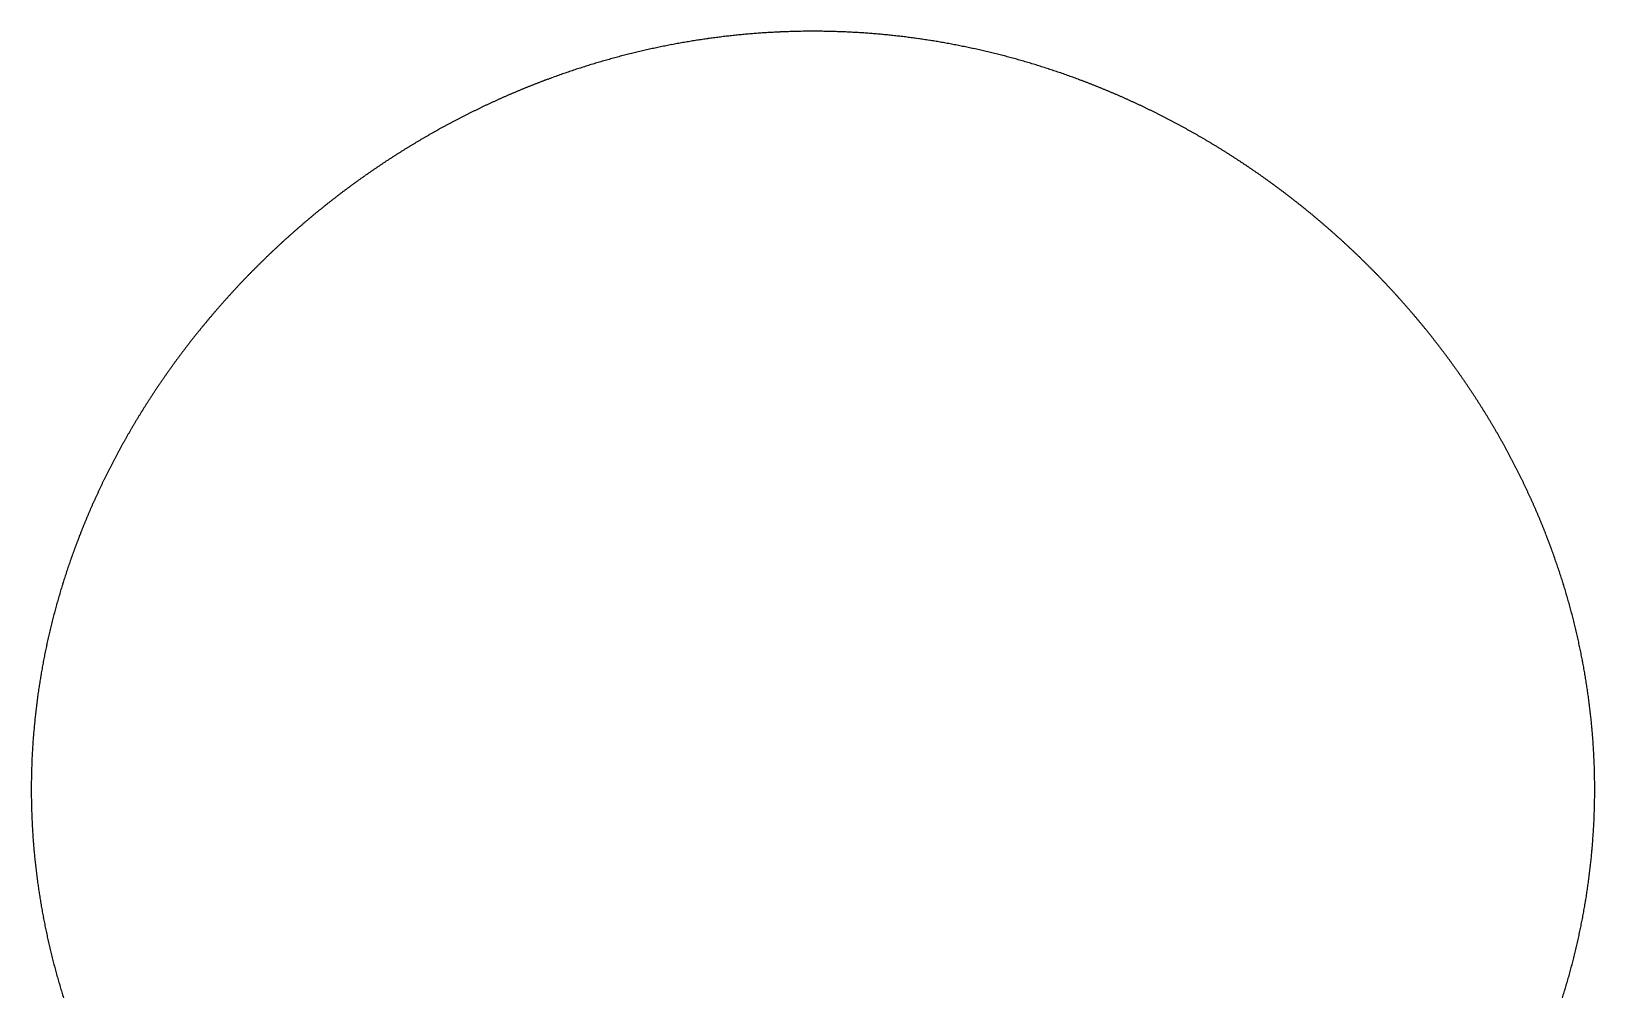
# Model space of a CAD drawing. Header units: millimetres. Extents: x 0 to 3748, y 0 to 1700.
# Drawn here: x 349 to 901, y 344 to 685 of the extents above; entities that cross this region are included whole.
import ezdxf

# ---------------------------------------------------------------- set-up
doc = ezdxf.new("R2010")
doc.units = ezdxf.units.MM

msp = doc.modelspace()

# ---------------------------------------------------------------- linework, layer by layer
for centre, radius, start, end in [((625.05, 418.68), 266.33, 95.4961, 95.708), ((625.02, 419.01), 266, 95.2841, 95.496), ((624.99, 419.35), 265.66, 95.0719, 95.284), ((624.95, 419.71), 265.3, 94.8597, 95.0718), ((624.92, 420.08), 264.92, 94.6473, 94.8596), ((624.89, 420.47), 264.54, 94.4348, 94.6472), ((624.86, 420.87), 264.13, 94.2221, 94.4347), ((624.83, 421.29), 263.72, 94.0093, 94.222), ((624.8, 421.72), 263.28, 93.7963, 94.0091), ((624.77, 422.16), 262.84, 93.5831, 93.7961), ((624.74, 422.62), 262.38, 93.3698, 93.583), ((624.71, 423.1), 261.9, 93.1562, 93.3696), ((624.68, 423.58), 261.41, 92.9424, 93.1561), ((624.66, 424.09), 260.91, 92.7285, 92.9423), ((624.63, 424.6), 260.39, 92.5143, 92.7283), ((624.55, 426.41), 258.59, 92.2997, 92.515), ((625.03, 414.95), 270.06, 92.0963, 92.3022), ((624.97, 416.43), 268.57, 91.8892, 92.0959), ((624.92, 417.76), 267.24, 91.6813, 91.8888), ((624.89, 418.96), 266.05, 91.4727, 91.6809), ((624.86, 420.01), 265, 91.2635, 91.4724), ((624.84, 420.92), 264.09, 91.0538, 91.2633), ((624.82, 421.69), 263.32, 90.8437, 91.0536), ((624.81, 422.32), 262.68, 90.6332, 90.8436), ((624.81, 422.81), 262.19, 90.4225, 90.6331), ((624.8, 423.17), 261.83, 90.2116, 90.4224), ((624.8, 423.39), 261.61, 90.0005, 90.2115), ((624.8, 423.47), 261.53, 89.7895, 90.0005), ((624.8, 423.42), 261.58, 89.5784, 89.7895), ((624.8, 423.24), 261.77, 89.3675, 89.5785), ((624.8, 422.91), 262.09, 89.1569, 89.3676), ((624.79, 422.45), 262.55, 88.9465, 89.157), ((624.78, 421.85), 263.15, 88.7365, 88.9467), ((624.77, 421.12), 263.88, 88.527, 88.7367), ((624.75, 420.24), 264.76, 88.318, 88.5272), ((624.72, 419.23), 265.77, 88.1096, 88.3182), ((624.68, 418.07), 266.93, 87.9019, 88.1099), ((624.63, 416.77), 268.23, 87.695, 87.9022), ((624.53, 414.28), 270.73, 87.4892, 87.6949), ((625.02, 425.5), 259.49, 87.2734, 87.4882), ((625, 424.96), 260.04, 87.059, 87.2736), ((624.97, 424.42), 260.57, 86.8448, 87.0591), ((624.94, 423.9), 261.09, 86.6309, 86.845), ((624.91, 423.4), 261.6, 86.4172, 86.631), ((624.88, 422.91), 262.09, 86.2037, 86.4173), ((624.85, 422.43), 262.57, 85.9903, 86.2038), ((624.82, 421.97), 263.03, 85.7772, 85.9905), ((624.79, 421.52), 263.48, 85.5642, 85.7773), ((624.75, 421.09), 263.92, 85.3514, 85.5643), ((624.72, 420.67), 264.34, 85.1388, 85.3515), ((624.69, 420.26), 264.74, 84.9263, 85.1389), ((624.65, 419.87), 265.14, 84.7139, 84.9264), ((624.62, 419.5), 265.51, 84.5017, 84.714), ((624.58, 419.13), 265.88, 84.2895, 84.5018), ((625.35, 415.84), 269.18, 102.7084, 102.9225), ((625.38, 415.71), 269.32, 102.4945, 102.7084), ((625.4, 415.58), 269.45, 102.2809, 102.4946), ((625.43, 415.47), 269.56, 102.0674, 102.2809), ((625.45, 415.38), 269.66, 101.8541, 102.0674), ((625.47, 415.29), 269.75, 101.6409, 101.8541), ((625.48, 415.22), 269.82, 101.428, 101.641), ((625.49, 415.16), 269.88, 101.2152, 101.428), ((625.5, 415.11), 269.93, 101.0025, 101.2152), ((625.51, 415.08), 269.97, 100.79, 101.0025), ((625.51, 415.05), 269.99, 100.5776, 100.79), ((625.52, 415.05), 270, 100.3653, 100.5776), ((625.51, 415.05), 269.99, 100.1531, 100.3653), ((625.51, 415.07), 269.97, 99.9411, 100.1531), ((625.51, 415.1), 269.94, 99.7291, 99.9411), ((625.5, 415.15), 269.89, 99.5172, 99.7291), ((625.49, 415.21), 269.83, 99.3054, 99.5172), ((625.48, 415.28), 269.76, 99.0937, 99.3054), ((625.46, 415.37), 269.67, 98.882, 99.0937), ((625.45, 415.47), 269.57, 98.6704, 98.882), ((625.43, 415.58), 269.45, 98.4588, 98.6704), ((625.41, 415.71), 269.32, 98.2473, 98.4588), ((625.39, 415.85), 269.18, 98.0358, 98.2473), ((625.37, 416.01), 269.02, 97.8243, 98.0357), ((625.34, 416.18), 268.85, 97.6128, 97.8242), ((625.32, 416.37), 268.66, 97.4013, 97.6127), ((625.29, 416.57), 268.46, 97.1898, 97.4012), ((625.26, 416.78), 268.24, 96.9782, 97.1897), ((625.23, 417.01), 268.02, 96.7667, 96.9782), ((625.21, 417.25), 267.77, 96.5551, 96.7666), ((625.18, 417.51), 267.51, 96.3434, 96.555), ((625.15, 417.78), 267.24, 96.1317, 96.3434), ((625.11, 418.06), 266.95, 95.9199, 96.1316), ((625.08, 418.36), 266.65, 95.7081, 95.9199), ((624.55, 418.79), 266.23, 84.0775, 84.2896), ((624.51, 418.45), 266.56, 83.8656, 84.0776), ((624.48, 418.14), 266.88, 83.6537, 83.8657), ((624.45, 417.83), 267.19, 83.442, 83.6538), ((624.41, 417.54), 267.48, 83.2303, 83.4421), ((624.38, 417.27), 267.75, 83.0186, 83.2304), ((624.35, 417.01), 268.02, 82.8071, 83.0187), ((624.32, 416.76), 268.27, 82.5955, 82.8071), ((624.29, 416.53), 268.5, 82.384, 82.5956), ((624.26, 416.31), 268.72, 82.1725, 82.3841), ((624.23, 416.11), 268.92, 81.961, 82.1726), ((624.21, 415.92), 269.12, 81.7495, 81.9611), ((624.18, 415.74), 269.29, 81.5381, 81.7496), ((624.16, 415.58), 269.46, 81.3266, 81.5381), ((624.14, 415.43), 269.6, 81.115, 81.3266), ((624.11, 415.3), 269.74, 80.9035, 81.1151), ((624.1, 415.18), 269.86, 80.6919, 80.9035), ((624.08, 415.08), 269.97, 80.4802, 80.6919), ((624.06, 414.99), 270.06, 80.2685, 80.4803), ((624.05, 414.91), 270.14, 80.0567, 80.2685), ((624.04, 414.84), 270.2, 79.8449, 80.0568), ((624.03, 414.79), 270.25, 79.6329, 79.8449), ((624.02, 414.76), 270.29, 79.4209, 79.633), ((624.02, 414.73), 270.31, 79.2088, 79.4209), ((624.02, 414.72), 270.32, 78.9965, 79.2088), ((624.02, 414.73), 270.32, 78.7841, 78.9965), ((624.02, 414.74), 270.3, 78.5716, 78.7841), ((624.03, 414.77), 270.27, 78.359, 78.5716), ((624.04, 414.82), 270.23, 78.1462, 78.359), ((624.05, 414.87), 270.17, 77.9333, 78.1462), ((624.06, 414.94), 270.1, 77.7202, 77.9333), ((624.08, 415.02), 270.02, 77.5069, 77.7201), ((624.1, 415.11), 269.93, 77.2934, 77.5069), ((624.12, 415.22), 269.82, 77.0798, 77.2934), ((626.4, 412.51), 272.67, 107.2269, 107.4399), ((626.25, 412.97), 272.19, 107.0135, 107.2268), ((626.11, 413.44), 271.7, 106.7997, 107.0134), ((625.96, 413.93), 271.19, 106.5856, 106.7996), ((625.82, 414.42), 270.68, 106.3712, 106.5855), ((625.67, 414.92), 270.15, 106.1564, 106.371), ((625.52, 415.44), 269.62, 105.9412, 106.1562), ((625.37, 415.96), 269.07, 105.7257, 105.9411), ((625.22, 416.49), 268.52, 105.5097, 105.7255), ((625.06, 417.04), 267.95, 105.2934, 105.5096), ((624.81, 417.95), 267, 105.0765, 105.2933), ((624.85, 417.82), 267.14, 104.8598, 105.0765), ((624.91, 417.57), 267.4, 104.6435, 104.8599), ((624.98, 417.34), 267.64, 104.4275, 104.6436), ((625.04, 417.11), 267.88, 104.2117, 104.4276), ((625.09, 416.89), 268.1, 103.9963, 104.2118), ((625.14, 416.69), 268.31, 103.781, 103.9963), ((625.19, 416.5), 268.51, 103.566, 103.7811), ((625.23, 416.31), 268.7, 103.3513, 103.5661), ((625.27, 416.14), 268.87, 103.1368, 103.3513), ((625.31, 415.99), 269.03, 102.9225, 103.1368), ((624.15, 415.34), 269.7, 76.8659, 77.0798), ((624.18, 415.47), 269.56, 76.6519, 76.8659), ((624.21, 415.61), 269.42, 76.4376, 76.6519), ((624.25, 415.76), 269.26, 76.2232, 76.4376), ((624.29, 415.93), 269.09, 76.0085, 76.2231), ((624.34, 416.11), 268.91, 75.7935, 76.0084), ((624.38, 416.3), 268.71, 75.5783, 75.7935), ((624.43, 416.5), 268.5, 75.3629, 75.5783), ((624.49, 416.71), 268.29, 75.1472, 75.3628), ((624.55, 416.93), 268.06, 74.9312, 75.1471), ((624.61, 417.16), 267.81, 74.7149, 74.9311), ((624.68, 417.41), 267.56, 74.4984, 74.7148), ((624.75, 417.66), 267.3, 74.2815, 74.4983), ((624.69, 417.44), 267.52, 74.0649, 74.2816), ((624.44, 416.57), 268.43, 73.8492, 74.0652), ((624.28, 416.02), 269, 73.6337, 73.8493), ((624.12, 415.49), 269.56, 73.4187, 73.6339), ((623.97, 414.97), 270.1, 73.204, 73.4188), ((623.82, 414.45), 270.64, 72.9896, 73.2041), ((623.66, 413.95), 271.16, 72.7756, 72.9898), ((623.51, 413.46), 271.68, 72.562, 72.7758), ((628.51, 406.39), 279.15, 110.8124, 111.0211), ((628.41, 406.66), 278.86, 110.6034, 110.8123), ((628.3, 406.94), 278.57, 110.3941, 110.6033), ((628.19, 407.23), 278.25, 110.1847, 110.3941), ((628.08, 407.53), 277.93, 109.9751, 110.1846), ((627.97, 407.85), 277.6, 109.7652, 109.975), ((627.85, 408.17), 277.25, 109.5552, 109.7652), ((627.73, 408.51), 276.89, 109.3448, 109.5551), ((627.61, 408.86), 276.52, 109.1343, 109.3448), ((627.48, 409.22), 276.14, 108.9235, 109.1342), ((627.35, 409.59), 275.75, 108.7124, 108.9234), ((627.22, 409.98), 275.34, 108.5011, 108.7123), ((627.09, 410.37), 274.92, 108.2894, 108.501), ((626.96, 410.78), 274.5, 108.0775, 108.2893), ((626.82, 411.19), 274.06, 107.8654, 108.0774), ((626.68, 411.62), 273.61, 107.6529, 107.8652), ((626.54, 412.06), 273.15, 107.4401, 107.6527), ((623.36, 412.98), 272.18, 72.3487, 72.5621), ((623.21, 412.51), 272.68, 72.1357, 72.3488), ((623.06, 412.04), 273.16, 71.9231, 72.1358), ((622.92, 411.59), 273.63, 71.7107, 71.9232), ((622.77, 411.16), 274.1, 71.4987, 71.7108), ((622.63, 410.73), 274.55, 71.287, 71.4988), ((622.49, 410.31), 274.99, 71.0755, 71.2871), ((622.35, 409.91), 275.42, 70.8644, 71.0756), ((622.21, 409.51), 275.83, 70.6535, 70.8645), ((622.08, 409.13), 276.24, 70.4428, 70.6536), ((621.95, 408.76), 276.63, 70.2325, 70.4429), ((621.82, 408.4), 277.02, 70.0224, 70.2326), ((621.69, 408.05), 277.39, 69.8125, 70.0225), ((621.57, 407.71), 277.75, 69.6029, 69.8126), ((621.45, 407.38), 278.09, 69.3934, 69.6029), ((621.33, 407.07), 278.43, 69.1843, 69.3935), ((621.22, 406.77), 278.75, 68.9753, 69.1843), ((629.53, 403.9), 281.84, 113.7224, 113.9294), ((629.48, 404), 281.73, 113.5153, 113.7224), ((629.43, 404.11), 281.61, 113.3081, 113.5153), ((629.38, 404.24), 281.47, 113.1009, 113.3081), ((629.32, 404.37), 281.32, 112.8935, 113.1008), ((629.26, 404.52), 281.16, 112.686, 112.8934), ((629.19, 404.68), 280.99, 112.4784, 112.686), ((629.12, 404.85), 280.81, 112.2707, 112.4783), ((629.05, 405.04), 280.61, 112.0628, 112.2706), ((628.97, 405.23), 280.4, 111.8548, 112.0627), ((628.88, 405.44), 280.17, 111.6466, 111.8547), ((628.8, 405.66), 279.93, 111.4383, 111.6466), ((628.7, 405.89), 279.69, 111.2299, 111.4383), ((628.61, 406.13), 279.42, 111.0212, 111.2298), ((621.1, 406.48), 279.06, 68.7665, 68.9754), ((621, 406.2), 279.36, 68.5579, 68.7666), ((620.89, 405.93), 279.65, 68.3495, 68.558), ((620.79, 405.68), 279.92, 68.1413, 68.3496), ((620.69, 405.43), 280.19, 67.9333, 68.1414), ((620.6, 405.2), 280.43, 67.7254, 67.9333), ((620.51, 404.98), 280.67, 67.5177, 67.7254), ((620.43, 404.78), 280.9, 67.3101, 67.5177), ((620.34, 404.58), 281.11, 67.1026, 67.3101), ((620.27, 404.4), 281.3, 66.8953, 67.1027), ((620.2, 404.23), 281.49, 66.6881, 66.8954), ((620.13, 404.07), 281.66, 66.4811, 66.6882), ((620.06, 403.92), 281.82, 66.2741, 66.4811), ((620, 403.79), 281.97, 66.0673, 66.2742), ((629.61, 403.7), 282.05, 116.4104, 116.6171), ((629.64, 403.65), 282.11, 116.2037, 116.4104), ((629.66, 403.6), 282.16, 115.997, 116.2037), ((629.68, 403.57), 282.2, 115.7904, 115.997), ((629.69, 403.55), 282.22, 115.5837, 115.7904), ((629.69, 403.54), 282.23, 115.377, 115.5837), ((629.69, 403.55), 282.23, 115.1703, 115.377), ((629.68, 403.56), 282.21, 114.9636, 115.1703), ((629.67, 403.59), 282.18, 114.7569, 114.9636), ((629.65, 403.63), 282.14, 114.5501, 114.7569), ((629.63, 403.68), 282.08, 114.3433, 114.5501), ((629.6, 403.74), 282.01, 114.1364, 114.3432), ((629.57, 403.82), 281.93, 113.9294, 114.1364), ((619.95, 403.67), 282.1, 65.8605, 66.0673), ((619.9, 403.56), 282.22, 65.6538, 65.8605), ((619.86, 403.46), 282.33, 65.4472, 65.6538), ((619.82, 403.37), 282.43, 65.2407, 65.4472), ((619.78, 403.3), 282.51, 65.0342, 65.2407), ((619.76, 403.24), 282.57, 64.8278, 65.0342), ((619.73, 403.19), 282.63, 64.6214, 64.8278), ((619.71, 403.15), 282.67, 64.415, 64.6214), ((619.7, 403.12), 282.7, 64.2087, 64.415), ((619.7, 403.11), 282.71, 64.0024, 64.2087), ((619.7, 403.11), 282.72, 63.7961, 64.0024), ((619.7, 403.12), 282.7, 63.5899, 63.7961), ((619.71, 403.14), 282.68, 63.3836, 63.5899), ((628.8, 405.23), 280.32, 118.6874, 118.8951), ((628.98, 404.9), 280.71, 118.48, 118.6875), ((629.08, 404.73), 280.9, 118.2727, 118.4801), ((629.16, 404.57), 281.08, 118.0655, 118.2728), ((629.24, 404.42), 281.25, 117.8584, 118.0656), ((629.31, 404.28), 281.4, 117.6514, 117.8584), ((629.38, 404.16), 281.54, 117.4444, 117.6514), ((629.44, 404.04), 281.67, 117.2375, 117.4444), ((629.49, 403.94), 281.79, 117.0307, 117.2375), ((629.54, 403.85), 281.89, 116.8239, 117.0307), ((629.58, 403.77), 281.98, 116.6171, 116.8239), ((619.73, 403.18), 282.64, 63.1773, 63.3836), ((619.75, 403.22), 282.59, 62.971, 63.1773), ((619.78, 403.28), 282.52, 62.7646, 62.971), ((619.82, 403.35), 282.45, 62.5583, 62.7646), ((619.86, 403.43), 282.35, 62.3519, 62.5583), ((619.91, 403.52), 282.25, 62.1454, 62.3518), ((619.96, 403.63), 282.13, 61.9389, 62.1454), ((620.02, 403.74), 282, 61.7323, 61.9388), ((620.09, 403.87), 281.85, 61.5256, 61.7322), ((620.17, 404.01), 281.7, 61.3189, 61.5256), ((620.25, 404.16), 281.53, 61.112, 61.3188), ((631.66, 400.27), 286.05, 120.9496, 121.1525), ((631.42, 400.68), 285.57, 120.7461, 120.9495), ((631.17, 401.1), 285.09, 120.5422, 120.746), ((630.91, 401.53), 284.59, 120.3379, 120.5421), ((630.65, 401.97), 284.07, 120.1332, 120.3378), ((630.38, 402.43), 283.54, 119.928, 120.1331), ((630.11, 402.9), 282.99, 119.7224, 119.9279), ((629.83, 403.39), 282.44, 119.5163, 119.7223), ((629.55, 403.89), 281.86, 119.3097, 119.5162), ((629.26, 404.4), 281.28, 119.1027, 119.3096), ((628.97, 404.92), 280.68, 118.8951, 119.1025), ((620.34, 404.32), 281.34, 60.9051, 61.112), ((620.43, 404.5), 281.14, 60.698, 60.905), ((619.91, 403.56), 282.21, 60.492, 60.6982), ((619.03, 402), 284.01, 60.2877, 60.4926), ((618.82, 401.63), 284.43, 60.0834, 60.2878), ((618.62, 401.28), 284.84, 59.8794, 60.0835), ((618.42, 400.93), 285.24, 59.6757, 59.8795), ((618.23, 400.61), 285.61, 59.4723, 59.6758), ((618.05, 400.29), 285.98, 59.2693, 59.4724), ((617.87, 400), 286.32, 59.0666, 59.2694), ((617.7, 399.71), 286.66, 58.8642, 59.0667), ((633.87, 396.76), 290.2, 123.1629, 123.362), ((633.71, 397.01), 289.9, 122.9634, 123.1628), ((633.54, 397.27), 289.59, 122.7635, 122.9633), ((633.36, 397.54), 289.26, 122.5634, 122.7635), ((633.17, 397.84), 288.92, 122.3629, 122.5633), ((632.98, 398.14), 288.55, 122.1621, 122.3628), ((632.78, 398.46), 288.18, 121.9609, 122.162), ((632.57, 398.8), 287.78, 121.7594, 121.9609), ((632.35, 399.14), 287.37, 121.5575, 121.7593), ((632.13, 399.51), 286.94, 121.3553, 121.5574), ((631.9, 399.88), 286.5, 121.1526, 121.3552), ((617.53, 399.44), 286.97, 58.662, 58.8642), ((617.38, 399.19), 287.27, 58.4602, 58.6621), ((617.23, 398.94), 287.55, 58.2586, 58.4602), ((617.09, 398.72), 287.82, 58.0572, 58.2586), ((616.96, 398.5), 288.07, 57.8562, 58.0573), ((616.83, 398.31), 288.31, 57.6553, 57.8562), ((616.72, 398.12), 288.52, 57.4547, 57.6554), ((616.61, 397.95), 288.72, 57.2543, 57.4547), ((616.51, 397.8), 288.9, 57.0541, 57.2544), ((616.42, 397.66), 289.07, 56.8542, 57.0542), ((616.34, 397.54), 289.22, 56.6544, 56.8542), ((634.91, 395.22), 292.05, 124.9462, 125.1431), ((634.83, 395.33), 291.92, 124.749, 124.9462), ((634.75, 395.46), 291.77, 124.5516, 124.749), ((634.65, 395.6), 291.6, 124.354, 124.5516), ((634.54, 395.75), 291.41, 124.1562, 124.354), ((634.43, 395.92), 291.2, 123.958, 124.1561), ((634.3, 396.11), 290.98, 123.7597, 123.958), ((634.16, 396.31), 290.73, 123.561, 123.7596), ((634.02, 396.53), 290.47, 123.3621, 123.561), ((616.27, 397.43), 289.35, 56.4548, 56.6544), ((616.21, 397.33), 289.46, 56.2553, 56.4548), ((616.16, 397.26), 289.56, 56.0561, 56.2554), ((616.11, 397.19), 289.63, 55.857, 56.0561), ((616.08, 397.14), 289.69, 55.658, 55.857), ((616.06, 397.11), 289.73, 55.4591, 55.658), ((616.04, 397.09), 289.75, 55.2604, 55.4591), ((616.04, 397.09), 289.76, 55.0618, 55.2604), ((616.05, 397.1), 289.75, 54.8633, 55.0618), ((635.07, 394.99), 292.34, 126.908, 127.1034), ((635.11, 394.94), 292.4, 126.7125, 126.908), ((635.13, 394.91), 292.44, 126.5168, 126.7125), ((635.14, 394.89), 292.46, 126.3211, 126.5168), ((635.14, 394.89), 292.46, 126.1252, 126.3211), ((635.13, 394.91), 292.44, 125.9291, 126.1251), ((635.11, 394.94), 292.4, 125.7329, 125.9291), ((635.08, 394.99), 292.34, 125.5365, 125.7329), ((635.03, 395.05), 292.27, 125.3399, 125.5365), ((634.97, 395.13), 292.17, 125.1432, 125.3399), ((616.07, 397.13), 289.71, 54.6649, 54.8633), ((616.1, 397.17), 289.66, 54.4666, 54.6649), ((616.14, 397.22), 289.59, 54.2683, 54.4666), ((616.19, 397.3), 289.5, 54.0701, 54.2683), ((616.25, 397.38), 289.4, 53.872, 54.0701), ((616.33, 397.48), 289.27, 53.6739, 53.872), ((616.41, 397.6), 289.12, 53.4758, 53.6739), ((616.51, 397.73), 288.96, 53.2778, 53.4758), ((616.62, 397.88), 288.78, 53.0798, 53.2777), ((616.75, 398.05), 288.56, 52.8817, 53.0797), ((634.19, 396.12), 290.9, 128.664, 128.859), ((634.34, 395.93), 291.14, 128.4691, 128.6641), ((634.47, 395.76), 291.36, 128.2741, 128.4691), ((634.6, 395.6), 291.56, 128.0792, 128.2742), ((634.71, 395.46), 291.74, 127.8841, 128.0792), ((634.81, 395.33), 291.9, 127.6891, 127.8842), ((634.89, 395.22), 292.04, 127.4939, 127.6891), ((634.96, 395.13), 292.16, 127.2987, 127.4939), ((635.03, 395.05), 292.26, 127.1034, 127.2987), ((616.56, 397.8), 288.88, 52.6841, 52.8817), ((616.37, 397.55), 289.19, 52.4869, 52.6841), ((616.19, 397.31), 289.49, 52.29, 52.487), ((616.02, 397.09), 289.77, 52.0935, 52.2901), ((615.86, 396.89), 290.03, 51.8974, 52.0936), ((615.71, 396.7), 290.27, 51.7015, 51.8974), ((615.57, 396.52), 290.49, 51.506, 51.7016), ((615.45, 396.36), 290.7, 51.3107, 51.506), ((615.33, 396.22), 290.88, 51.1158, 51.3108), ((632.2, 398.5), 287.8, 130.419, 130.6144), ((632.48, 398.18), 288.23, 130.2238, 130.4191), ((632.74, 397.87), 288.64, 130.0287, 130.2239), ((632.99, 397.57), 289.02, 129.8336, 130.0288), ((633.22, 397.29), 289.39, 129.6386, 129.8337), ((633.44, 397.03), 289.73, 129.4436, 129.6387), ((633.65, 396.78), 290.06, 129.2487, 129.4437), ((633.84, 396.54), 290.36, 129.0538, 129.2488), ((634.02, 396.32), 290.64, 128.8589, 129.0539), ((615.23, 396.1), 291.04, 50.9211, 51.1158), ((615.14, 395.98), 291.18, 50.7267, 50.9211), ((615.06, 395.89), 291.3, 50.5325, 50.7267), ((615, 395.81), 291.41, 50.3386, 50.5325), ((614.95, 395.75), 291.49, 50.1449, 50.3386), ((614.91, 395.7), 291.55, 49.9515, 50.1449), ((614.88, 395.67), 291.59, 49.7582, 49.9515), ((614.87, 395.66), 291.6, 49.5652, 49.7582), ((614.87, 395.66), 291.6, 49.3723, 49.5652), ((635.78, 394.47), 293.19, 131.9683, 132.1582), ((636.93, 393.19), 294.91, 131.7796, 131.9687), ((638.22, 391.75), 296.84, 131.5919, 131.78), ((631.36, 399.48), 286.51, 131.3969, 131.5921), ((630.94, 399.95), 285.88, 131.2007, 131.3966), ((631.28, 399.57), 286.4, 131.0051, 131.2009), ((631.6, 399.2), 286.88, 130.8096, 131.0052), ((631.91, 398.84), 287.35, 130.6143, 130.8098), ((614.89, 395.68), 291.57, 49.1797, 49.3723), ((614.92, 395.72), 291.53, 48.9872, 49.1796), ((614.97, 395.77), 291.46, 48.7948, 48.9871), ((615.03, 395.84), 291.37, 48.6026, 48.7948), ((615.1, 395.92), 291.25, 48.4105, 48.6026), ((615.19, 396.03), 291.12, 48.2186, 48.4105), ((615.3, 396.14), 290.96, 48.0267, 48.2185), ((615.42, 396.28), 290.78, 47.835, 48.0267), ((631.2, 399.44), 286.43, 133.5019, 133.6952), ((631.32, 399.31), 286.61, 133.3087, 133.5019), ((631.57, 399.04), 286.98, 133.1158, 133.3088), ((631.95, 398.64), 287.53, 132.9232, 133.1159), ((632.46, 398.09), 288.28, 132.731, 132.9234), ((633.09, 397.41), 289.21, 132.5393, 132.7312), ((633.86, 396.58), 290.34, 132.3483, 132.5396), ((634.75, 395.6), 291.67, 132.1579, 132.3486), ((615.56, 396.43), 290.57, 47.6434, 47.835), ((615.71, 396.6), 290.35, 47.4518, 47.6433), ((615.88, 396.78), 290.1, 47.2603, 47.4517), ((616.06, 396.98), 289.82, 47.0688, 47.2602), ((616.26, 397.2), 289.53, 46.8774, 47.0688), ((616.48, 397.43), 289.21, 46.686, 46.8773), ((616.32, 397.26), 289.44, 46.4952, 46.6862), ((614.87, 395.73), 291.56, 46.3061, 46.4958), ((636.1, 394.51), 293.38, 135.2352, 135.4251), ((635, 395.6), 291.84, 135.0442, 135.2348), ((634.05, 396.55), 290.49, 134.8525, 135.0439), ((633.23, 397.36), 289.34, 134.6604, 134.8523), ((632.56, 398.04), 288.38, 134.4678, 134.6602), ((632.02, 398.59), 287.61, 134.275, 134.4677), ((631.62, 399.01), 287.03, 134.0818, 134.2748), ((631.34, 399.29), 286.65, 133.8885, 134.0817), ((631.21, 399.43), 286.45, 133.6952, 133.8885), ((615.27, 396.15), 290.97, 46.1158, 46.306), ((615.63, 396.52), 290.46, 45.9251, 46.1157), ((615.93, 396.84), 290.02, 45.7339, 45.925), ((616.19, 397.1), 289.65, 45.5424, 45.7339), ((616.4, 397.32), 289.35, 45.3505, 45.5423), ((616.56, 397.48), 289.12, 45.1583, 45.3505), ((616.67, 397.59), 288.96, 44.9658, 45.1583), ((616.74, 397.66), 288.87, 44.7731, 44.9658), ((616.75, 397.67), 288.85, 44.5802, 44.7731), ((632.5, 398), 288.37, 136.5825, 136.7775), ((632.46, 398.04), 288.31, 136.3877, 136.5825), ((632.39, 398.1), 288.22, 136.193, 136.3876), ((632.31, 398.18), 288.11, 135.9984, 136.193), ((632.22, 398.27), 287.98, 135.804, 135.9984), ((636.32, 394.29), 293.7, 135.6139, 135.8042), ((637.34, 393.29), 295.13, 135.4254, 135.6145), ((616.72, 397.64), 288.9, 44.3871, 44.5802), ((616.63, 397.56), 289.01, 44.1939, 44.3872), ((616.5, 397.43), 289.2, 44.0006, 44.1939), ((616.32, 397.25), 289.45, 43.8071, 44.0006), ((616.09, 397.03), 289.77, 43.6137, 43.8072), ((615.38, 396.35), 290.75, 43.4204, 43.6136), ((620.55, 401.25), 283.63, 43.2216, 43.4198), ((632.33, 398.16), 288.14, 138.148, 138.3447), ((632.4, 398.09), 288.24, 137.9515, 138.148), ((632.46, 398.03), 288.32, 137.7553, 137.9515), ((632.51, 397.99), 288.38, 137.5593, 137.7553), ((632.54, 397.97), 288.42, 137.3636, 137.5593), ((632.55, 397.95), 288.44, 137.168, 137.3636), ((632.55, 397.95), 288.44, 136.9727, 137.168), ((632.53, 397.97), 288.42, 136.7775, 136.9727), ((620.29, 401), 283.99, 43.0235, 43.2217), ((620.04, 400.77), 284.33, 42.8254, 43.0236), ((619.81, 400.55), 284.65, 42.6273, 42.8254), ((619.59, 400.35), 284.95, 42.4292, 42.6274), ((619.38, 400.17), 285.22, 42.2311, 42.4293), ((619.2, 399.99), 285.48, 42.033, 42.2312), ((619.02, 399.84), 285.71, 41.8348, 42.033), ((618.86, 399.69), 285.93, 41.6366, 41.8349), ((631.38, 398.98), 286.88, 139.5308, 139.7296), ((631.56, 398.82), 287.12, 139.3323, 139.5308), ((631.72, 398.68), 287.34, 139.1342, 139.3324), ((631.87, 398.55), 287.54, 138.9364, 139.1342), ((632.01, 398.43), 287.72, 138.7389, 138.9364), ((632.13, 398.33), 287.88, 138.5416, 138.7389), ((632.24, 398.24), 288.02, 138.3447, 138.5417), ((618.72, 399.57), 286.12, 41.4384, 41.6367), ((618.59, 399.45), 286.29, 41.2401, 41.4384), ((618.48, 399.35), 286.44, 41.0417, 41.2401), ((618.38, 399.27), 286.57, 40.8432, 41.0417), ((618.3, 399.19), 286.68, 40.6446, 40.8432), ((618.23, 399.14), 286.77, 40.4459, 40.6446), ((618.17, 399.09), 286.84, 40.247, 40.4459), ((629.42, 400.59), 284.34, 141.1309, 141.3327), ((629.71, 400.35), 284.72, 140.9295, 141.131), ((629.99, 400.13), 285.08, 140.7286, 140.9296), ((630.26, 399.91), 285.43, 140.528, 140.7287), ((630.51, 399.7), 285.75, 140.3279, 140.5281), ((630.75, 399.5), 286.06, 140.1281, 140.3279), ((630.97, 399.32), 286.35, 139.9286, 140.1281), ((631.18, 399.14), 286.63, 139.7295, 139.9287), ((618.14, 399.06), 286.89, 40.0481, 40.247), ((618.11, 399.04), 286.92, 39.8489, 40.0481), ((618.11, 399.03), 286.93, 39.6497, 39.8489), ((618.11, 399.04), 286.92, 39.4502, 39.6497), ((618.14, 399.06), 286.89, 39.2506, 39.4502), ((618.17, 399.09), 286.84, 39.0508, 39.2506), ((618.23, 399.13), 286.78, 38.8508, 39.0508), ((618.29, 399.19), 286.69, 38.6506, 38.8508), ((626.59, 402.79), 280.76, 142.553, 142.7584), ((626.39, 402.95), 280.51, 142.3477, 142.5531), ((627.74, 401.91), 282.21, 142.1439, 142.3479), ((628.1, 401.63), 282.67, 141.9404, 142.144), ((628.45, 401.36), 283.11, 141.7374, 141.9405), ((628.79, 401.09), 283.54, 141.5348, 141.7375), ((629.11, 400.84), 283.95, 141.3326, 141.5349), ((618.38, 399.25), 286.58, 38.4502, 38.6506), ((618.48, 399.33), 286.46, 38.2495, 38.4502), ((618.59, 399.42), 286.31, 38.0486, 38.2495), ((618.72, 399.52), 286.15, 37.8475, 38.0486), ((618.86, 399.63), 285.97, 37.6461, 37.8474), ((619.02, 399.75), 285.77, 37.4444, 37.646), ((619.19, 399.89), 285.55, 37.2424, 37.4443), ((626.66, 402.74), 280.85, 143.7866, 143.9927), ((626.69, 402.72), 280.88, 143.5808, 143.7867), ((626.7, 402.72), 280.89, 143.375, 143.5808), ((626.69, 402.72), 280.89, 143.1694, 143.375), ((626.67, 402.73), 280.86, 142.9639, 143.1694), ((626.64, 402.76), 280.82, 142.7584, 142.9638), ((619.37, 400.03), 285.32, 37.0402, 37.2424), ((619.58, 400.18), 285.07, 36.8376, 37.0401), ((619.79, 400.34), 284.8, 36.6347, 36.8375), ((620.02, 400.51), 284.51, 36.4315, 36.6347), ((620.27, 400.69), 284.21, 36.228, 36.4315), ((620.52, 400.88), 283.89, 36.0241, 36.2279), ((626.08, 403.15), 280.13, 145.2319, 145.4391), ((626.2, 403.07), 280.29, 145.0249, 145.2319), ((626.32, 402.99), 280.42, 144.8181, 145.025), ((626.41, 402.92), 280.54, 144.6115, 144.8181), ((626.5, 402.86), 280.65, 144.4051, 144.6115), ((626.57, 402.81), 280.73, 144.1988, 144.4051), ((626.62, 402.77), 280.8, 143.9926, 144.1988), ((620.8, 401.08), 283.55, 35.8199, 36.024), ((621.08, 401.29), 283.19, 35.6153, 35.8198), ((621.39, 401.51), 282.82, 35.4103, 35.6152), ((621.7, 401.73), 282.44, 35.205, 35.4102), ((622.03, 401.96), 282.03, 34.9992, 35.2049), ((622.37, 402.2), 281.62, 34.7931, 34.9991), ((622.73, 402.45), 281.18, 34.5865, 34.793), ((624.79, 404.02), 278.58, 146.6871, 146.896), ((625.01, 403.87), 278.85, 146.4785, 146.6871), ((625.23, 403.73), 279.11, 146.2701, 146.4785), ((625.42, 403.6), 279.34, 146.062, 146.2702), ((625.61, 403.47), 279.57, 145.8541, 146.062), ((625.78, 403.36), 279.77, 145.6465, 145.8542), ((625.93, 403.25), 279.96, 145.4391, 145.6466), ((623.1, 402.71), 280.73, 34.3796, 34.5864), ((623.48, 402.97), 280.27, 34.1721, 34.3794), ((623.87, 403.24), 279.79, 33.9643, 34.172), ((624.28, 403.51), 279.3, 33.756, 33.9642), ((624.7, 403.8), 278.79, 33.5472, 33.7558), ((625.14, 404.08), 278.27, 33.338, 33.5471), ((625.58, 404.38), 277.74, 33.1282, 33.3378), ((623.13, 405.07), 276.62, 147.9449, 148.1558), ((623.44, 404.88), 276.98, 147.7345, 147.945), ((623.74, 404.69), 277.34, 147.5244, 147.7346), ((624.02, 404.51), 277.67, 147.3146, 147.5245), ((624.29, 404.34), 277.99, 147.1052, 147.3147), ((624.55, 404.17), 278.29, 146.896, 147.1052), ((626.04, 404.68), 277.19, 32.918, 33.1281), ((626.51, 404.99), 276.63, 32.7073, 32.9179), ((627, 405.3), 276.05, 32.4961, 32.7071), ((627.49, 405.61), 275.46, 32.2843, 32.4959), ((628, 405.93), 274.86, 32.072, 32.2842), ((628.52, 406.26), 274.25, 31.8592, 32.0719), ((620.99, 406.37), 274.12, 149.2148, 149.4279), ((621.38, 406.14), 274.57, 149.0022, 149.2149), ((621.76, 405.91), 275.01, 148.79, 149.0023), ((622.12, 405.69), 275.43, 148.5782, 148.7901), ((622.47, 405.48), 275.84, 148.3668, 148.5783), ((622.81, 405.27), 276.24, 148.1557, 148.3669), ((629.05, 406.59), 273.62, 31.6458, 31.859), ((629.59, 406.93), 272.99, 31.4319, 31.6457), ((630.15, 407.27), 272.34, 31.2174, 31.4317), ((630.71, 407.61), 271.68, 31.0023, 31.2172), ((631.28, 407.96), 271.01, 30.7867, 31.0022), ((631.87, 408.31), 270.32, 30.5704, 30.7865), ((617.91, 408.14), 270.56, 150.7143, 150.9305), ((618.39, 407.87), 271.11, 150.4988, 150.7145), ((618.85, 407.61), 271.64, 150.2837, 150.4989), ((619.31, 407.35), 272.16, 150.0691, 150.2839), ((619.75, 407.1), 272.67, 149.8549, 150.0692), ((620.17, 406.85), 273.17, 149.6411, 149.855), ((620.59, 406.61), 273.65, 149.4277, 149.6412), ((632.47, 408.66), 269.63, 30.3536, 30.5702), ((633.08, 409.02), 268.92, 30.1361, 30.3534), ((633.45, 409.23), 268.5, 29.9183, 30.136), ((633.4, 409.21), 268.55, 29.7006, 29.9183), ((633.37, 409.19), 268.58, 29.483, 29.7006), ((633.35, 409.18), 268.61, 29.2653, 29.483), ((633.34, 409.17), 268.62, 29.0476, 29.2653), ((614.8, 409.82), 267.02, 152.0176, 152.2367), ((615.34, 409.53), 267.64, 151.7991, 152.0177), ((615.88, 409.25), 268.25, 151.5812, 151.7993), ((616.4, 408.96), 268.85, 151.3637, 151.5813), ((616.92, 408.68), 269.43, 151.1468, 151.3639), ((617.42, 408.41), 270, 150.9303, 151.1469), ((633.35, 409.17), 268.61, 28.8298, 29.0476), ((633.36, 409.18), 268.59, 28.612, 28.8298), ((633.39, 409.2), 268.56, 28.3942, 28.612), ((633.43, 409.22), 268.52, 28.1763, 28.3942), ((633.48, 409.25), 268.46, 27.9583, 28.1763), ((633.55, 409.28), 268.38, 27.7403, 27.9583), ((612.38, 411.08), 264.29, 153.3413, 153.5628), ((612.37, 411.08), 264.29, 153.1198, 153.3413), ((612.36, 411.09), 264.27, 152.8983, 153.1198), ((612.33, 411.11), 264.24, 152.6768, 152.8983), ((612.33, 411.11), 264.24, 152.4556, 152.677), ((614.24, 410.12), 266.39, 152.2365, 152.4562), ((633.62, 409.32), 268.3, 27.5221, 27.7403), ((633.71, 409.37), 268.2, 27.3039, 27.5221), ((633.81, 409.42), 268.08, 27.0855, 27.3039), ((633.92, 409.48), 267.96, 26.8671, 27.0855), ((634.05, 409.54), 267.82, 26.6485, 26.867), ((634.18, 409.61), 267.67, 26.4298, 26.6484), ((612.15, 411.19), 264.04, 154.6704, 154.8921), ((612.22, 411.16), 264.12, 154.4488, 154.6705), ((612.27, 411.13), 264.18, 154.2273, 154.4489), ((612.32, 411.11), 264.23, 154.0057, 154.2273), ((612.35, 411.1), 264.26, 153.7842, 154.0058), ((612.37, 411.09), 264.29, 153.5628, 153.7843), ((634.33, 409.68), 267.5, 26.2109, 26.4297), ((634.49, 409.76), 267.32, 25.9919, 26.2108), ((634.67, 409.85), 267.13, 25.7727, 25.9918), ((634.85, 409.94), 266.92, 25.5533, 25.7726), ((635.05, 410.03), 266.7, 25.3338, 25.5533), ((635.26, 410.13), 266.47, 25.1141, 25.3337), ((611.48, 411.5), 263.31, 156.0016, 156.2238), ((611.62, 411.43), 263.46, 155.7795, 156.0016), ((611.75, 411.37), 263.6, 155.5575, 155.7796), ((611.87, 411.32), 263.73, 155.3356, 155.5576), ((611.97, 411.27), 263.85, 155.1138, 155.3357), ((612.07, 411.23), 263.95, 154.8921, 155.1139), ((635.48, 410.24), 266.23, 24.8942, 25.114), ((635.71, 410.35), 265.97, 24.674, 24.8941), ((635.96, 410.46), 265.7, 24.4537, 24.674), ((636.22, 410.58), 265.42, 24.2331, 24.4536), ((636.48, 410.7), 265.12, 24.0123, 24.233), ((636.76, 410.82), 264.82, 23.7913, 24.0122), ((610.37, 411.97), 262.1, 157.3367, 157.5599), ((610.59, 411.88), 262.33, 157.1139, 157.3368), ((610.79, 411.79), 262.55, 156.8911, 157.1139), ((610.98, 411.71), 262.76, 156.6685, 156.8912), ((611.16, 411.64), 262.96, 156.4461, 156.6686), ((611.33, 411.56), 263.14, 156.2238, 156.4462), ((637.06, 410.95), 264.5, 23.57, 23.7912), ((637.36, 411.08), 264.16, 23.3484, 23.5699), ((637.68, 411.22), 263.82, 23.1266, 23.3483), ((638, 411.36), 263.46, 22.9045, 23.1265), ((638.34, 411.5), 263.1, 22.6821, 22.9044), ((638.69, 411.65), 262.72, 22.4594, 22.682), ((609.11, 412.47), 260.74, 158.4539, 158.678), ((609.39, 412.37), 261.04, 158.23, 158.4539), ((609.65, 412.26), 261.32, 158.0064, 158.2301), ((609.9, 412.16), 261.6, 157.783, 158.0065), ((610.14, 412.06), 261.85, 157.5598, 157.7831), ((639.05, 411.8), 262.33, 22.2364, 22.4593), ((639.42, 411.95), 261.92, 22.0131, 22.2363), ((639.81, 412.11), 261.51, 21.7895, 22.013), ((640.2, 412.27), 261.08, 21.5655, 21.7894), ((640.61, 412.43), 260.65, 21.3412, 21.5654), ((607.21, 413.19), 258.71, 159.8015, 160.0271), ((607.55, 413.07), 259.08, 159.5763, 159.8016), ((607.89, 412.94), 259.43, 159.3513, 159.5764), ((608.21, 412.82), 259.78, 159.1266, 159.3514), ((608.52, 412.7), 260.11, 158.9021, 159.1267), ((608.82, 412.59), 260.44, 158.6779, 158.9022), ((641.03, 412.59), 260.2, 21.1166, 21.3411), ((641.45, 412.76), 259.74, 20.8916, 21.1164), ((641.89, 412.93), 259.27, 20.6662, 20.8914), ((642.34, 413.1), 258.79, 20.4404, 20.6661), ((642.8, 413.27), 258.3, 20.2143, 20.4403), ((643.27, 413.44), 257.8, 19.9878, 20.2141), ((604.88, 414.01), 256.24, 161.1588, 161.3863), ((605.3, 413.87), 256.68, 160.9319, 161.159), ((605.7, 413.73), 257.11, 160.7052, 160.932), ((606.1, 413.59), 257.53, 160.4788, 160.7053), ((606.48, 413.46), 257.93, 160.2528, 160.479), ((606.85, 413.32), 258.33, 160.027, 160.2529), ((643.75, 413.62), 257.29, 19.7608, 19.9876), ((644.24, 413.79), 256.77, 19.5335, 19.7607), ((644.74, 413.97), 256.24, 19.3057, 19.5333), ((645.25, 414.15), 255.69, 19.0775, 19.3055), ((645.77, 414.33), 255.14, 18.8489, 19.0773), ((646.3, 414.52), 254.58, 18.6198, 18.8487), ((602.15, 414.89), 253.38, 162.5278, 162.7574), ((602.64, 414.74), 253.88, 162.2988, 162.528), ((603.11, 414.59), 254.38, 162.0701, 162.2989), ((603.57, 414.44), 254.86, 161.8418, 162.0702), ((604.02, 414.3), 255.33, 161.6138, 161.8419), ((604.45, 414.15), 255.79, 161.3861, 161.6139), ((646.84, 414.7), 254.01, 18.3902, 18.6196), ((647.39, 414.88), 253.43, 18.1602, 18.3901), ((647.95, 415.07), 252.85, 17.9297, 18.16), ((648.52, 415.25), 252.25, 17.6988, 17.9296), ((649.1, 415.44), 251.64, 17.4673, 17.6986), ((649.68, 415.62), 251.03, 17.2354, 17.4671), ((599.59, 415.66), 250.7, 163.679, 163.9107), ((600.12, 415.51), 251.25, 163.448, 163.6792), ((600.65, 415.35), 251.8, 163.2173, 163.4482), ((601.16, 415.2), 252.34, 162.9871, 163.2175), ((601.66, 415.04), 252.86, 162.7573, 162.9873), ((650.28, 415.81), 250.4, 17.0029, 17.2352), ((650.88, 415.99), 249.77, 16.7699, 17.0027), ((651.49, 416.18), 249.13, 16.5364, 16.7697), ((652.12, 416.36), 248.48, 16.3024, 16.5362), ((652.85, 416.58), 247.71, 16.0676, 16.3021), ((596.18, 416.6), 247.16, 165.0747, 165.3091), ((596.77, 416.44), 247.77, 164.8409, 165.0749), ((597.35, 416.29), 248.38, 164.6076, 164.8411), ((597.93, 416.13), 248.97, 164.3748, 164.6078), ((598.49, 415.97), 249.56, 164.1424, 164.375), ((599.04, 415.82), 250.13, 163.9105, 164.1426), ((653.46, 416.76), 247.08, 15.8323, 16.0674), ((653.31, 416.71), 247.24, 15.5976, 15.8324), ((653.16, 416.67), 247.39, 15.3632, 15.5977), ((653.03, 416.63), 247.53, 15.1289, 15.3632), ((652.91, 416.6), 247.65, 14.8949, 15.1289), ((652.8, 416.57), 247.77, 14.661, 14.8949), ((593.5, 417.28), 244.39, 166.4884, 166.7249), ((593.3, 417.33), 244.19, 166.2516, 166.4884), ((592.95, 417.42), 243.83, 166.0144, 166.2516), ((594.35, 417.07), 245.27, 165.7789, 166.0148), ((594.96, 416.92), 245.91, 165.5436, 165.7791), ((595.58, 416.76), 246.54, 165.3089, 165.5438), ((652.7, 416.55), 247.87, 14.4274, 14.661), ((652.61, 416.52), 247.96, 14.1939, 14.4274), ((652.54, 416.5), 248.04, 13.9606, 14.1939), ((652.47, 416.49), 248.11, 13.7275, 13.9606), ((652.42, 416.47), 248.16, 13.4945, 13.7275), ((652.38, 416.46), 248.21, 13.2617, 13.4945), ((594.35, 417.09), 245.27, 167.6681, 167.9031), ((594.2, 417.12), 245.11, 167.4327, 167.6681), ((594.04, 417.16), 244.95, 167.1971, 167.4327), ((593.87, 417.2), 244.78, 166.9612, 167.1971), ((593.69, 417.24), 244.59, 166.725, 166.9611), ((652.35, 416.46), 248.24, 13.029, 13.2617), ((652.33, 416.45), 248.25, 12.7964, 13.029), ((652.32, 416.45), 248.26, 12.564, 12.7964), ((652.33, 416.45), 248.25, 12.3316, 12.564), ((652.35, 416.46), 248.23, 12.0994, 12.3316), ((595, 416.96), 245.93, 169.0749, 169.3085), ((594.92, 416.97), 245.85, 168.841, 169.0749), ((594.83, 416.99), 245.76, 168.6069, 168.841), ((594.72, 417.01), 245.65, 168.3726, 168.6069), ((594.61, 417.04), 245.53, 168.138, 168.3726), ((594.48, 417.06), 245.41, 167.9032, 168.138), ((652.38, 416.47), 248.2, 11.8672, 12.0994), ((652.43, 416.47), 248.15, 11.6351, 11.8672), ((652.49, 416.49), 248.09, 11.4031, 11.6351), ((652.55, 416.5), 248.02, 11.1712, 11.4031), ((652.64, 416.52), 247.94, 10.9393, 11.1711), ((652.73, 416.54), 247.84, 10.7074, 10.9392), ((595.21, 416.92), 246.14, 170.2413, 170.474), ((595.19, 416.92), 246.12, 170.0084, 170.2413), ((595.16, 416.93), 246.09, 169.7753, 170.0084), ((595.12, 416.94), 246.05, 169.542, 169.7753), ((595.06, 416.95), 246, 169.3086, 169.542), ((652.84, 416.56), 247.73, 10.4755, 10.7073), ((652.96, 416.58), 247.61, 10.2437, 10.4755), ((653.1, 416.6), 247.47, 10.0119, 10.2437), ((653.24, 416.63), 247.32, 9.7801, 10.0118), ((653.4, 416.66), 247.16, 9.5482, 9.78), ((595.04, 416.95), 245.97, 171.6357, 171.8677), ((595.1, 416.94), 246.03, 171.4036, 171.6357), ((595.15, 416.93), 246.08, 171.1714, 171.4036), ((595.18, 416.93), 246.11, 170.9391, 171.1714), ((595.2, 416.92), 246.14, 170.7066, 170.9391), ((595.21, 416.92), 246.14, 170.474, 170.7066), ((653.58, 416.69), 246.98, 9.3164, 9.5482), ((653.76, 416.72), 246.79, 9.0845, 9.3163), ((653.96, 416.75), 246.59, 8.8525, 9.0844), ((654.18, 416.78), 246.38, 8.6206, 8.8525), ((654.4, 416.82), 246.15, 8.3885, 8.6205), ((654.64, 416.85), 245.9, 8.1564, 8.3884), ((594.39, 417.03), 245.32, 173.0263, 173.258), ((594.53, 417.01), 245.46, 172.7947, 173.0264), ((594.66, 417), 245.59, 172.5631, 172.7948), ((594.78, 416.98), 245.71, 172.3313, 172.5631), ((594.88, 416.97), 245.81, 172.0995, 172.3314), ((594.96, 416.96), 245.9, 171.8676, 172.0996), ((654.9, 416.89), 245.65, 7.9241, 8.1563), ((655.16, 416.93), 245.38, 7.6918, 7.9241), ((655.44, 416.97), 245.1, 7.4594, 7.6917), ((655.74, 417.01), 244.8, 7.2269, 7.4593), ((656.04, 417.04), 244.49, 6.9942, 7.2268), ((656.36, 417.08), 244.17, 6.7614, 6.9941), ((593.48, 417.13), 244.4, 174.184, 174.4156), ((593.69, 417.11), 244.61, 173.9525, 174.1841), ((593.89, 417.09), 244.81, 173.721, 173.9526), ((594.07, 417.07), 244.99, 173.4895, 173.721), ((594.24, 417.05), 245.16, 173.2579, 173.4895), ((656.7, 417.12), 243.83, 6.5284, 6.7613), ((657.04, 417.16), 243.48, 6.2953, 6.5283), ((657.4, 417.2), 243.12, 6.062, 6.2952), ((657.78, 417.24), 242.75, 5.8285, 6.0619), ((658.16, 417.28), 242.36, 5.5948, 5.8284), ((591.92, 417.26), 242.84, 175.5738, 175.8057), ((592.21, 417.24), 243.13, 175.342, 175.5739), ((592.5, 417.22), 243.41, 175.1103, 175.3421), ((592.76, 417.2), 243.68, 174.8787, 175.1104), ((593.02, 417.17), 243.94, 174.6471, 174.8788), ((593.25, 417.15), 244.18, 174.4156, 174.6472), ((658.56, 417.32), 241.96, 5.3609, 5.5947), ((658.98, 417.36), 241.54, 5.1268, 5.3608), ((659.4, 417.4), 241.11, 4.8925, 5.1267), ((659.84, 417.44), 240.67, 4.6579, 4.8924), ((660.3, 417.48), 240.22, 4.4231, 4.6578), ((660.76, 417.51), 239.75, 4.188, 4.423), ((589.85, 417.39), 240.76, 176.9665, 177.1991), ((590.23, 417.37), 241.14, 176.734, 176.9666), ((590.6, 417.35), 241.51, 176.5018, 176.7342), ((590.95, 417.33), 241.86, 176.2696, 176.5019), ((591.29, 417.31), 242.2, 176.0376, 176.2697), ((591.61, 417.28), 242.53, 175.8056, 176.0377), ((661.24, 417.55), 239.27, 3.9527, 4.1879), ((661.73, 417.59), 238.78, 3.7171, 3.9525), ((662.24, 417.62), 238.27, 3.4811, 3.7169), ((662.75, 417.65), 237.75, 3.2449, 3.481), ((663.28, 417.68), 237.22, 3.0083, 3.2447), ((664.26, 417.73), 236.24, 2.7715, 3.0087), ((587.73, 417.47), 238.65, 178.131, 178.3646), ((588.19, 417.46), 239.1, 177.8977, 178.1311), ((588.62, 417.44), 239.53, 177.6646, 177.8978), ((589.05, 417.43), 239.96, 177.4317, 177.6648), ((589.45, 417.41), 240.37, 177.199, 177.4319), ((659.58, 417.5), 240.93, 2.5407, 2.773), ((659.53, 417.5), 240.98, 2.3086, 2.5407), ((659.5, 417.5), 241.01, 2.0768, 2.3086), ((659.49, 417.49), 241.03, 1.8453, 2.0768), ((659.48, 417.49), 241.03, 1.6139, 1.8453), ((585.89, 417.52), 236.8, 179.5359, 179.7699), ((585.27, 417.52), 236.18, 179.3007, 179.5355), ((585.79, 417.51), 236.7, 179.0662, 179.3008), ((586.3, 417.51), 237.21, 178.8321, 179.0664), ((586.79, 417.5), 237.7, 178.5981, 178.8322), ((587.27, 417.49), 238.18, 178.3644, 178.5983), ((659.49, 417.5), 241.02, 1.3828, 1.6139), ((659.52, 417.5), 240.99, 1.1519, 1.3828), ((659.56, 417.5), 240.95, 0.9212, 1.1519), ((659.61, 417.5), 240.9, 0.6907, 0.9212), ((659.68, 417.5), 240.83, 0.4603, 0.6906), ((659.77, 417.5), 240.74, 0.2301, 0.4603), ((589.94, 417.5), 240.85, 179.7701, 180), ((590.21, 417.5), 241.13, 180, 180.2299), ((590.06, 417.5), 240.97, 180.2298, 180.46), ((589.94, 417.5), 240.85, 180.46, 180.6905), ((589.85, 417.5), 240.76, 180.6905, 180.9212), ((589.79, 417.5), 240.7, 180.9212, 181.1522), ((662.77, 417.52), 237.74, 358.8292, 359.063), ((663.25, 417.51), 237.26, 359.0628, 359.2969), ((663.75, 417.5), 236.76, 359.2967, 359.531), ((664.27, 417.5), 236.24, 359.5308, 359.7654), ((659.87, 417.5), 240.64, 0, 0.2301), ((664.8, 417.5), 235.71, 359.7652, 0), ((589.76, 417.49), 240.67, 181.1522, 181.3833), ((589.75, 417.49), 240.66, 181.3833, 181.6147), ((589.78, 417.5), 240.69, 181.6147, 181.8463), ((589.84, 417.5), 240.75, 181.8463, 182.078), ((589.93, 417.5), 240.84, 182.078, 182.3099), ((660.55, 417.58), 239.97, 357.664, 357.8968), ((660.96, 417.56), 239.55, 357.8967, 358.1296), ((661.39, 417.55), 239.12, 358.1295, 358.3627), ((661.84, 417.54), 238.67, 358.3625, 358.5959), ((662.29, 417.53), 238.22, 358.5957, 358.8293), ((590.05, 417.51), 240.96, 182.3099, 182.5418), ((590.19, 417.51), 241.1, 182.5419, 182.7739), ((590.37, 417.52), 241.28, 182.774, 183.0061), ((590.58, 417.53), 241.49, 183.0061, 183.2383), ((590.81, 417.55), 241.73, 183.2383, 183.4705), ((585.43, 417.22), 236.33, 183.47, 183.7077), ((658.35, 417.69), 242.16, 356.271, 356.503), ((658.68, 417.67), 241.83, 356.5029, 356.7349), ((659.02, 417.65), 241.49, 356.7348, 356.967), ((659.38, 417.63), 241.13, 356.9669, 357.1993), ((659.76, 417.61), 240.76, 357.1991, 357.4316), ((660.14, 417.59), 240.37, 357.4315, 357.6641), ((586.41, 417.28), 237.32, 183.7076, 183.9446), ((586.96, 417.32), 237.87, 183.9447, 184.1813), ((587.5, 417.36), 238.4, 184.1815, 184.4178), ((588.02, 417.4), 238.93, 184.4179, 184.6539), ((588.53, 417.44), 239.44, 184.654, 184.8897), ((589.03, 417.49), 239.94, 184.8898, 185.1252), ((656.67, 417.81), 243.85, 354.8813, 355.1129), ((656.91, 417.79), 243.6, 355.1128, 355.3444), ((657.17, 417.77), 243.34, 355.3443, 355.576), ((657.45, 417.75), 243.07, 355.5759, 355.8076), ((657.73, 417.73), 242.78, 355.8075, 356.0393), ((658.03, 417.71), 242.48, 356.0392, 356.2711), ((589.52, 417.53), 240.43, 185.1253, 185.3604), ((589.99, 417.58), 240.91, 185.3605, 185.5953), ((590.45, 417.62), 241.37, 185.5954, 185.83), ((590.9, 417.67), 241.82, 185.8301, 186.0644), ((591.33, 417.71), 242.26, 186.0645, 186.2985), ((655.66, 417.91), 244.86, 353.724, 353.9555), ((655.83, 417.89), 244.69, 353.9555, 354.187), ((656.02, 417.87), 244.5, 354.1869, 354.4185), ((656.22, 417.85), 244.3, 354.4184, 354.6499), ((656.44, 417.83), 244.08, 354.6498, 354.8814), ((591.76, 417.76), 242.68, 186.2986, 186.5324), ((592.16, 417.81), 243.09, 186.5326, 186.7661), ((592.56, 417.86), 243.49, 186.7663, 186.9996), ((592.94, 417.9), 243.88, 186.9997, 187.2329), ((593.31, 417.95), 244.25, 187.233, 187.466), ((593.67, 418), 244.61, 187.4661, 187.6989), ((654.9, 417.99), 245.62, 352.3342, 352.566), ((655, 417.98), 245.53, 352.566, 352.7977), ((655.1, 417.97), 245.43, 352.7977, 353.0294), ((655.22, 417.95), 245.31, 353.0294, 353.261), ((655.35, 417.94), 245.17, 353.261, 353.4925), ((655.5, 417.92), 245.03, 353.4925, 353.7241), ((594.01, 418.05), 244.96, 187.699, 187.9316), ((594.34, 418.09), 245.29, 187.9317, 188.1642), ((594.66, 418.14), 245.61, 188.1643, 188.3966), ((594.97, 418.18), 245.92, 188.3967, 188.6289), ((595.26, 418.23), 246.21, 188.629, 188.8611), ((654.65, 418.03), 245.88, 351.1735, 351.4059), ((654.67, 418.03), 245.86, 351.4059, 351.6381), ((654.71, 418.02), 245.82, 351.6381, 351.8702), ((654.76, 418.01), 245.77, 351.8702, 352.1023), ((654.83, 418), 245.7, 352.1022, 352.3342), ((595.53, 418.27), 246.49, 188.8612, 189.0932), ((595.8, 418.31), 246.76, 189.0932, 189.3251), ((596.05, 418.36), 247.02, 189.3252, 189.557), ((596.29, 418.4), 247.26, 189.557, 189.7887), ((596.51, 418.44), 247.49, 189.7888, 190.0204), ((596.72, 418.47), 247.7, 190.0205, 190.252), ((654.77, 418.01), 245.76, 349.7758, 350.0092), ((654.71, 418.02), 245.82, 350.0092, 350.2424), ((654.68, 418.03), 245.85, 350.2424, 350.4754), ((654.65, 418.03), 245.88, 350.4754, 350.7083), ((654.64, 418.03), 245.9, 350.7083, 350.9409), ((654.64, 418.03), 245.9, 350.9409, 351.1735), ((596.92, 418.51), 247.9, 190.2521, 190.4836), ((597.11, 418.54), 248.09, 190.4837, 190.7152), ((597.28, 418.58), 248.27, 190.7152, 190.9467), ((597.44, 418.61), 248.43, 190.9467, 191.1781), ((597.59, 418.64), 248.58, 191.1782, 191.4096), ((597.72, 418.66), 248.71, 191.4096, 191.641), ((655.33, 417.9), 245.19, 348.3707, 348.6055), ((655.2, 417.93), 245.32, 348.6055, 348.84), ((655.09, 417.95), 245.43, 348.84, 349.0743), ((654.99, 417.97), 245.53, 349.0743, 349.3083), ((654.9, 417.98), 245.62, 349.3083, 349.5421), ((654.83, 418), 245.7, 349.5422, 349.7758), ((597.84, 418.69), 248.84, 191.6411, 191.8725), ((597.95, 418.71), 248.95, 191.8725, 192.104), ((598.04, 418.73), 249.04, 192.104, 192.3355), ((598.12, 418.75), 249.13, 192.3355, 192.5671), ((598.19, 418.77), 249.2, 192.5671, 192.7986), ((656.11, 417.74), 244.39, 347.1927, 347.4288), ((655.93, 417.77), 244.57, 347.4289, 347.6647), ((655.76, 417.81), 244.75, 347.6648, 347.9003), ((655.61, 417.84), 244.91, 347.9004, 348.1356), ((655.46, 417.88), 245.06, 348.1357, 348.3707), ((598.25, 418.78), 249.26, 192.7987, 193.0303), ((598.29, 418.79), 249.3, 193.0303, 193.262), ((598.33, 418.8), 249.34, 193.262, 193.4938), ((598.35, 418.8), 249.36, 193.4938, 193.7257), ((598.35, 418.8), 249.36, 193.7257, 193.9577), ((598.35, 418.8), 249.36, 193.9577, 194.1898), ((654.77, 418.07), 245.77, 345.7746, 346.01), ((655.39, 417.92), 245.14, 346.0098, 346.2458), ((656.47, 417.65), 244.02, 346.2454, 346.4823), ((656.71, 417.6), 243.78, 346.4823, 346.7193), ((656.5, 417.65), 243.99, 346.7194, 346.9562), ((656.3, 417.69), 244.2, 346.9562, 347.1926), ((598.33, 418.8), 249.34, 194.1897, 194.422), ((598.3, 418.79), 249.31, 194.4219, 194.6543), ((598.26, 418.78), 249.27, 194.6543, 194.8867), ((598.21, 418.77), 249.21, 194.8867, 195.1193), ((598.14, 418.75), 249.15, 195.1193, 195.3521), ((651.83, 418.84), 248.81, 344.6055, 344.8386), ((652.4, 418.68), 248.22, 344.8384, 345.0719), ((652.98, 418.53), 247.62, 345.0717, 345.3057), ((653.57, 418.38), 247.02, 345.3055, 345.54), ((654.16, 418.22), 246.4, 345.5398, 345.7748), ((598.07, 418.73), 249.07, 195.3521, 195.585), ((597.98, 418.7), 248.98, 195.585, 195.8181), ((597.88, 418.67), 248.87, 195.8181, 196.0514), ((597.77, 418.64), 248.76, 196.0513, 196.2848), ((597.65, 418.61), 248.63, 196.2848, 196.5185), ((597.52, 418.57), 248.5, 196.5185, 196.7524), ((648.62, 419.75), 252.14, 343.2174, 343.4479), ((649.13, 419.6), 251.61, 343.4477, 343.6786), ((649.65, 419.45), 251.07, 343.6784, 343.9097), ((650.18, 419.3), 250.52, 343.9096, 344.1413), ((650.72, 419.14), 249.96, 344.1411, 344.3733), ((651.27, 418.99), 249.39, 344.3731, 344.6057), ((597.37, 418.52), 248.35, 196.7523, 196.9865), ((597.22, 418.48), 248.19, 196.9864, 197.2208), ((598.63, 418.92), 249.66, 197.2213, 197.4544), ((647.16, 420.19), 253.67, 342.5287, 342.758), ((647.64, 420.05), 253.17, 342.7579, 342.9876), ((648.13, 419.9), 252.66, 342.9874, 343.2175)]:
    msp.add_arc(centre, radius, start, end)

doc.saveas('drawing.dxf')
